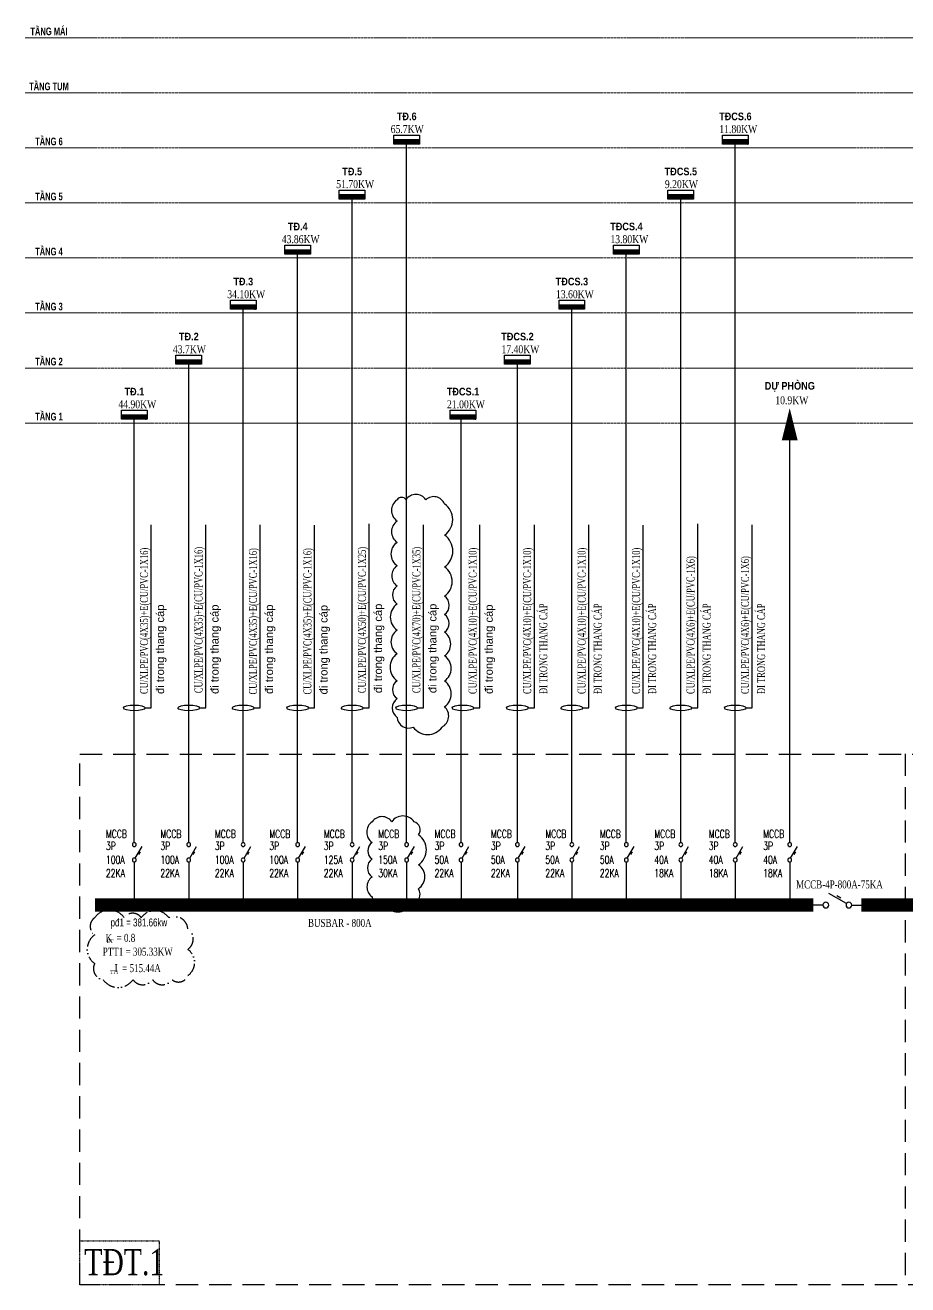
# Model space of a CAD drawing. Header units: millimetres. Extents: x 173893 to 258446, y -176540 to -123824.
# Drawn here: x 174468 to 176741, y -142152 to -138907 of the extents above; entities that cross this region are included whole.
import ezdxf
from ezdxf.enums import TextEntityAlignment as Align

# ---------------------------------------------------------------- set-up
doc = ezdxf.new("R2010")
doc.units = ezdxf.units.MM
doc.header["$LTSCALE"] = 3
for name, pattern in [('CENTER2', [28.575, 19.05, -3.175, 3.175, -3.175]), ('day noi', [21, 12, -3, 0, -3, 0, -3]), ('DGN_STYLE_2', [881.570625, 528.942375, -352.62825]), ('HIDDEN', [9.525, 6.35, -3.175]), ('Xref- 1st Floor(D)$0$Xref- 1st Floor (A)$0$DASHDOT', [1, 0.5, -0.25, 0, -0.25])]:
    doc.linetypes.add(name, pattern=pattern)
for name, color, linetype in [('0-----line', 4, 'Continuous'), ('AC-GAS', 5, 'Xref- 1st Floor(D)$0$Xref- 1st Floor (A)$0$DASHDOT'), ('huy text', 1, 'Continuous'), ('TBD', 2, 'Continuous'), ('Text', 7, 'Continuous'), ('Thiet bi dien', 2, 'Continuous'), ('TXT', 3, 'Continuous'), ('VATLIEU', 8, 'Continuous')]:
    doc.layers.add(name, color=color, linetype=linetype)
for name, color, linetype, lineweight in [('A-DIM', 157, 'Continuous', 13), ('CAP DIEN', 3, 'DGN_STYLE_2', 9), ('E-SYMBOL', 5, 'Continuous', 25)]:
    doc.layers.add(name, color=color, linetype=linetype, lineweight=lineweight)
doc.styles.add('BANG', font='vntimeh.shx', dxfattribs={"width": 0.75})
doc.styles.add('CHUKICHTHUOC', font='vntimeh.shx', dxfattribs={"width": 0.65})
doc.styles.add('E-TEXT', font='vntimeh.shx', dxfattribs={"width": 0.8})
doc.styles.add('ROMANS1', font='ROMANS1.shx')
doc.styles.add('STYLE3', font='')
doc.styles.add('Tu', font='hoatbif.shx', dxfattribs={"width": 0.75, "bigfont": 'bigfont.shx'})
doc.styles.add('VietnamArial (Nhap Text)', font='')
doc.styles.add('VNARIALH', font='', dxfattribs={"width": 0.85})
doc.styles.get('STYLE3').set_extended_font_data('.VnAvantH')
doc.styles.get('VietnamArial (Nhap Text)').set_extended_font_data('.VnArial')
doc.styles.get('VNARIALH').set_extended_font_data('.VnArialH', bold=True)
doc.dimstyles.new('LAYOUT', dxfattribs={"dimscale": 0, "dimtxt": 1.8, "dimasz": 1, "dimexe": 0, "dimexo": 0, "dimgap": 0.5, "dimtad": 1, "dimdec": 0, "dimzin": 0, "dimdsep": 46, "dimtxsty": 'STYLE3', "dimblk": 'DOT', "dimcen": 1, "dimclrd": 256, "dimclre": 256, "dimclrt": 256, "dimadec": 0, "dimazin": 0, "dimtfac": 1, "dimtdec": 0, "dimtix": 1, "dimtmove": 2, "dimatfit": 3, "dimfxl": 1, "dimtolj": 1, "dimtzin": 0, "dimarcsym": 0})

# ---------------------------------------------------------------- blocks, each defined once
blk = doc.blocks.new('_Dot')
at = {"color": 0, "linetype": 'ByBlock', "lineweight": -2}
blk.add_line((-0.5, 0), (-1, 0), dxfattribs=at)
at = {"color": 0, "linetype": 'ByBlock', "const_width": 0.5}
blk.add_lwpolyline([(-0.25, 0, 1), (0.25, 0, 1)], format="xyb", close=True, dxfattribs=at)

msp = doc.modelspace()

# ---------------------------------------------------------------- hatches: boundary and pattern name
at = {"layer": 'TBD'}
h = msp.add_hatch(dxfattribs=at)
h.set_pattern_fill('ANSI31', color=256, scale=9.897467, style=0)
h.set_pattern_definition([(45, (173234.732, -142848.701), (-0.8748208, 0.8748208), [])])
h.paths.add_polyline_path([(175483.11, -139213.03), (175483.11, -139201.48), (175417.12, -139201.48), (175417.12, -139213.03)])
h = msp.add_hatch(dxfattribs=at)
h.set_pattern_fill('ANSI31', color=256, scale=9.897467, style=0)
h.set_pattern_definition([(45, (174081.0472, -142848.701), (-0.8748208, 0.8748208), [])])
h.paths.add_polyline_path([(176329.42, -139213.03), (176329.42, -139201.48), (176263.44, -139201.48), (176263.44, -139213.03)])
h = msp.add_hatch(dxfattribs=at)
h.set_pattern_fill('ANSI31', color=256, scale=9.897467, style=0)
h.set_pattern_definition([(45, (173094.4722, -142990.5041), (-0.8748208, 0.8748208), [])])
h.paths.add_polyline_path([(175342.85, -139354.83), (175342.85, -139343.29), (175276.86, -139343.29), (175276.86, -139354.83)])
h = msp.add_hatch(dxfattribs=at)
h.set_pattern_fill('ANSI31', color=256, scale=9.897467, style=0)
h.set_pattern_definition([(45, (173940.7873, -142990.5041), (-0.8748208, 0.8748208), [])])
h.paths.add_polyline_path([(176189.16, -139354.83), (176189.16, -139343.29), (176123.18, -139343.29), (176123.18, -139354.83)])
h = msp.add_hatch(dxfattribs=at)
h.set_pattern_fill('ANSI31', color=256, scale=9.897467, style=0)
h.set_pattern_definition([(45, (172954.2124, -143132.3072), (-0.8748208, 0.8748208), [])])
h.paths.add_polyline_path([(175202.59, -139496.64), (175202.59, -139485.09), (175136.6, -139485.09), (175136.6, -139496.64)])
h = msp.add_hatch(dxfattribs=at)
h.set_pattern_fill('ANSI31', color=256, scale=9.897467, style=0)
h.set_pattern_definition([(45, (173800.5275, -143132.3072), (-0.8748208, 0.8748208), [])])
h.paths.add_polyline_path([(176048.9, -139496.64), (176048.9, -139485.09), (175982.92, -139485.09), (175982.92, -139496.64)])
h = msp.add_hatch(dxfattribs=at)
h.set_pattern_fill('ANSI31', color=256, scale=9.897467, style=0)
h.set_pattern_definition([(45, (172813.9525, -143274.1103), (-0.8748208, 0.8748208), [])])
h.paths.add_polyline_path([(175062.33, -139638.44), (175062.33, -139626.89), (174996.34, -139626.89), (174996.34, -139638.44)])
h = msp.add_hatch(dxfattribs=at)
h.set_pattern_fill('ANSI31', color=256, scale=9.897467, style=0)
h.set_pattern_definition([(45, (173660.2676, -143274.1103), (-0.8748208, 0.8748208), [])])
h.paths.add_polyline_path([(175908.64, -139638.44), (175908.64, -139626.89), (175842.66, -139626.89), (175842.66, -139638.44)])
h = msp.add_hatch(dxfattribs=at)
h.set_pattern_fill('ANSI31', color=256, scale=9.897467, style=0)
h.set_pattern_definition([(45, (172673.6927, -143415.9134), (-0.8748208, 0.8748208), [])])
h.paths.add_polyline_path([(174922.07, -139780.24), (174922.07, -139768.7), (174856.08, -139768.7), (174856.08, -139780.24)])
h = msp.add_hatch(dxfattribs=at)
h.set_pattern_fill('ANSI31', color=256, scale=9.897467, style=0)
h.set_pattern_definition([(45, (173520.0078, -143415.9134), (-0.8748208, 0.8748208), [])])
h.paths.add_polyline_path([(175768.38, -139780.24), (175768.38, -139768.7), (175702.4, -139768.7), (175702.4, -139780.24)])
h = msp.add_hatch(dxfattribs=at)
h.set_pattern_fill('ANSI31', color=256, scale=9.897467, style=0)
h.set_pattern_definition([(45, (172533.4328, -143557.7165), (-0.8748208, 0.8748208), [])])
h.paths.add_polyline_path([(174781.81, -139922.05), (174781.81, -139910.5), (174715.82, -139910.5), (174715.82, -139922.05)])
h = msp.add_hatch(dxfattribs=at)
h.set_pattern_fill('ANSI31', color=256, scale=9.897467, style=0)
h.set_pattern_definition([(45, (173379.748, -143557.7165), (-0.8748208, 0.8748208), [])])
h.paths.add_polyline_path([(175628.12, -139922.05), (175628.12, -139910.5), (175562.14, -139910.5), (175562.14, -139922.05)])

# ---------------------------------------------------------------- linework, layer by layer
at = {"layer": '0-----line', "color": 1}
for p, q in [((175450.12, -140996.48), (175450.12, -139213.03)), ((175450.12, -140996.48), (175450.12, -139213.03)), ((176296.43, -140996.48), (176296.43, -139213.03)), ((176296.43, -140996.48), (176296.43, -139213.03)), ((175309.86, -140996.48), (175309.86, -139354.83)), ((175309.86, -140996.48), (175309.86, -139354.83)), ((176156.17, -140996.48), (176156.17, -139354.83)), ((176156.17, -140996.48), (176156.17, -139354.83)), ((175169.6, -140996.48), (175169.6, -139496.64)), ((175169.6, -140996.48), (175169.6, -139496.64)), ((176015.91, -140996.48), (176015.91, -139496.64)), ((176015.91, -140996.48), (176015.91, -139496.64)), ((175029.34, -140996.48), (175029.34, -139638.44)), ((175029.34, -140996.48), (175029.34, -139638.44)), ((175875.65, -140996.48), (175875.65, -139638.44)), ((175875.65, -140996.48), (175875.65, -139638.44)), ((174889.08, -140996.48), (174889.08, -139780.24)), ((174889.08, -140996.48), (174889.08, -139780.24)), ((175735.39, -140996.48), (175735.39, -139780.24)), ((175735.39, -140996.48), (175735.39, -139780.24)), ((174748.82, -140996.48), (174748.82, -139922.05)), ((174748.82, -140996.48), (174748.82, -139922.05)), ((175590.38, -140996.48), (175590.38, -139922.05)), ((175590.38, -140996.48), (175590.38, -139922.05)), ((176436.69, -140996.48), (176436.69, -139976)), ((176436.69, -140996.48), (176436.69, -139976)), ((174748.82, -141078.96), (174748.82, -141173.66)), ((174889.08, -141078.96), (174889.08, -141173.66)), ((175029.34, -141078.96), (175029.34, -141173.66)), ((175169.6, -141078.96), (175169.6, -141173.66)), ((175309.86, -141078.96), (175309.86, -141173.66)), ((175450.12, -141078.96), (175450.12, -141173.66)), ((175590.38, -141078.96), (175590.38, -141173.66)), ((175735.39, -141078.96), (175735.39, -141173.66)), ((175875.65, -141078.96), (175875.65, -141173.66)), ((176015.91, -141078.96), (176015.91, -141173.66)), ((176156.17, -141078.96), (176156.17, -141173.66)), ((176296.43, -141078.96), (176296.43, -141173.66)), ((176436.69, -141078.96), (176436.69, -141173.66))]:
    msp.add_line(p, q, dxfattribs=at)
at = {"layer": 'A-DIM', "color": 5, "ltscale": 6, "const_width": 34.2}
for points in [[(174648.12, -141173.66), (176497.74, -141173.66)], [(176621.36, -141173.66), (178240.56, -141173.66)]]:
    msp.add_lwpolyline(points, dxfattribs=at)
at = {"layer": 'AC-GAS'}
msp.add_lwpolyline([(174608.81, -142038.94), (174813.05, -142038.94), (174813.05, -142152.08), (174608.81, -142152.08)], close=True, dxfattribs=at)
at = {"layer": 'CAP DIEN', "color": 8, "linetype": 'CENTER2', "ltscale": 0.1}
for p, q in [((174467.98, -138939.19), (180928.75, -138939.19)), ((174467.98, -139081), (180928.75, -139081)), ((174467.98, -139222.8), (180928.75, -139222.8)), ((174467.98, -139364.6), (180928.75, -139364.6)), ((174467.98, -139506.41), (180928.75, -139506.41)), ((174467.98, -139648.21), (180928.75, -139648.21)), ((174467.98, -139790.01), (180928.75, -139790.01)), ((174467.98, -139931.82), (180928.75, -139931.82))]:
    msp.add_line(p, q, dxfattribs=at)
at = {"layer": 'CAP DIEN', "color": 4, "linetype": 'ByBlock'}
msp.add_lwpolyline([(176436.69, -139976, 40.76, 0, 0), (176436.69, -139893.6, 0, 0, 0)], format="xyseb", dxfattribs=at)
at = {"layer": 'Defpoints', "color": 7}
for points in [[(175425.58, -140129.21, 0.5205671), (175425.58, -140184.18, 0.5205671), (175425.58, -140239.14, 0.5205671), (175425.58, -140299.31, 0.5205671), (175425.58, -140351.5, 0.5205671), (175425.58, -140397.99, 0.5205671), (175425.58, -140465.25, 0.5205671), (175425.58, -140526.02, 0.5205671), (175425.58, -140595.55, 0.5205671), (175425.58, -140641.68, 0.5205671), (175425.58, -140690, 0.5205671), (175467.29, -140715.12, 0.5205671), (175541.31, -140715.12, 0.5205671), (175547.85, -140662.47, 0.5205671), (175547.85, -140596.59, 0.5205671), (175547.85, -140531.5, 0.5205671), (175547.85, -140470.75, 0.5205671), (175547.85, -140425.12, 0.5205671), (175547.85, -140377.88, 0.5205671), (175547.85, -140302.53, 0.5205671), (175547.85, -140220.51, 0.5205671), (175547.85, -140140.15, 0.5205671), (175499.5, -140129.21, 0.5205671), (175448.67, -140129.21, 0.5205671)], [(175361.29, -140959.04, 0.5205671), (175361.29, -141012.58, 0.5205671), (175361.29, -141054.9, 0.5205671), (175361.29, -141101.38, 0.5205671), (175361.29, -141152.44, 0.5205671), (175393.64, -141173.66, 0.5205671), (175461.64, -141173.66, 0.5205671), (175480.95, -141131.48, 0.5205671), (175480.95, -141069.79, 0.5205671), (175480.95, -140992.62, 0.5205671), (175469.44, -140959.04, 0.5205671), (175411.85, -140959.04, 0.5205671)]]:
    msp.add_lwpolyline(points, format="xyb", close=True, dxfattribs=at)
at = {"layer": 'Defpoints', "color": 3, "linetype": 'day noi'}
msp.add_lwpolyline([(174646.89, -141206.23, 0.5205671), (174646.89, -141250.73, 0.5205671), (174646.89, -141324.19, 0.5205671), (174668.78, -141365.95, 0.5205671), (174745.58, -141365.95, 0.5205671), (174796.02, -141365.95, 0.5205671), (174846.36, -141365.95, 0.5205671), (174886.68, -141355.37, 0.5205671), (174886.68, -141287.91, 0.5205671), (174886.68, -141234.92, 0.5205671), (174837.52, -141206.23, 0.5205671), (174766.88, -141206.23, 0.5205671), (174722.82, -141206.23, 0.5205671)], format="xyb", close=True, dxfattribs=at)
at = {"layer": 'E-SYMBOL', "color": 4, "linetype": 'HIDDEN', "ltscale": 3}
msp.add_line((176734.06, -140783.94), (176734.06, -142152.08), dxfattribs=at)
msp.add_lwpolyline([(181171.1, -142152.08), (174608.81, -142152.08), (174608.81, -140784.52), (181171.1, -140784.52)], close=True, dxfattribs=at)
at = {"layer": 'TBD'}
for p, q in [((175417.12, -139189.94), (175483.11, -139189.94)), ((175417.12, -139213.03), (175417.12, -139189.94)), ((175483.11, -139189.94), (175483.11, -139213.03)), ((176263.44, -139189.94), (176329.42, -139189.94)), ((176263.44, -139213.03), (176263.44, -139189.94)), ((176329.42, -139189.94), (176329.42, -139213.03)), ((175417.12, -139201.48), (175483.11, -139201.48)), ((175483.11, -139213.03), (175417.12, -139213.03)), ((176263.44, -139201.48), (176329.42, -139201.48)), ((176329.42, -139213.03), (176263.44, -139213.03)), ((175276.86, -139331.74), (175342.85, -139331.74)), ((175276.86, -139354.83), (175276.86, -139331.74)), ((175276.86, -139343.29), (175342.85, -139343.29)), ((175342.85, -139354.83), (175276.86, -139354.83)), ((175342.85, -139331.74), (175342.85, -139354.83)), ((176123.18, -139331.74), (176189.16, -139331.74)), ((176123.18, -139354.83), (176123.18, -139331.74)), ((176123.18, -139343.29), (176189.16, -139343.29)), ((176189.16, -139354.83), (176123.18, -139354.83)), ((176189.16, -139331.74), (176189.16, -139354.83)), ((175136.6, -139473.54), (175202.59, -139473.54)), ((175136.6, -139496.64), (175136.6, -139473.54)), ((175136.6, -139485.09), (175202.59, -139485.09)), ((175202.59, -139473.54), (175202.59, -139496.64)), ((175982.92, -139473.54), (176048.9, -139473.54)), ((175982.92, -139496.64), (175982.92, -139473.54)), ((175982.92, -139485.09), (176048.9, -139485.09)), ((176048.9, -139473.54), (176048.9, -139496.64)), ((175202.59, -139496.64), (175136.6, -139496.64)), ((176048.9, -139496.64), (175982.92, -139496.64)), ((174996.34, -139615.35), (175062.33, -139615.35)), ((174996.34, -139638.44), (174996.34, -139615.35)), ((175062.33, -139615.35), (175062.33, -139638.44)), ((175842.66, -139615.35), (175908.64, -139615.35)), ((175842.66, -139638.44), (175842.66, -139615.35)), ((175908.64, -139615.35), (175908.64, -139638.44)), ((174996.34, -139626.89), (175062.33, -139626.89)), ((175062.33, -139638.44), (174996.34, -139638.44)), ((175842.66, -139626.89), (175908.64, -139626.89)), ((175908.64, -139638.44), (175842.66, -139638.44)), ((174856.08, -139757.15), (174922.07, -139757.15)), ((174856.08, -139780.24), (174856.08, -139757.15)), ((174856.08, -139768.7), (174922.07, -139768.7)), ((174922.07, -139757.15), (174922.07, -139780.24)), ((175702.4, -139757.15), (175768.38, -139757.15)), ((175702.4, -139780.24), (175702.4, -139757.15)), ((175702.4, -139768.7), (175768.38, -139768.7)), ((175768.38, -139757.15), (175768.38, -139780.24)), ((174922.07, -139780.24), (174856.08, -139780.24)), ((175768.38, -139780.24), (175702.4, -139780.24)), ((174715.82, -139898.95), (174781.81, -139898.95)), ((174715.82, -139922.05), (174715.82, -139898.95)), ((174781.81, -139898.95), (174781.81, -139922.05)), ((175562.14, -139898.95), (175628.12, -139898.95)), ((175562.14, -139922.05), (175562.14, -139898.95)), ((175628.12, -139898.95), (175628.12, -139922.05)), ((174715.82, -139910.5), (174781.81, -139910.5)), ((174781.81, -139922.05), (174715.82, -139922.05)), ((175562.14, -139910.5), (175628.12, -139910.5)), ((175628.12, -139922.05), (175562.14, -139922.05)), ((174748.82, -141012.98), (174748.82, -140996.48)), ((174889.08, -141012.98), (174889.08, -140996.48)), ((175029.34, -141012.98), (175029.34, -140996.48)), ((175169.6, -141012.98), (175169.6, -140996.48)), ((175309.86, -141012.98), (175309.86, -140996.48)), ((175450.12, -141012.98), (175450.12, -140996.48)), ((175590.38, -141012.98), (175590.38, -140996.48)), ((175735.39, -141012.98), (175735.39, -140996.48)), ((175875.65, -141012.98), (175875.65, -140996.48)), ((176015.91, -141012.98), (176015.91, -140996.48)), ((176156.17, -141012.98), (176156.17, -140996.48)), ((176296.43, -141012.98), (176296.43, -140996.48)), ((176436.69, -141012.98), (176436.69, -140996.48)), ((174751.25, -141053.21), (174768.76, -141022.88)), ((174760.48, -141043.81), (174764.61, -141036.67)), ((174891.51, -141053.21), (174909.02, -141022.88)), ((174900.74, -141043.81), (174904.87, -141036.67)), ((175031.77, -141053.21), (175049.28, -141022.88)), ((175041, -141043.81), (175045.13, -141036.67)), ((175172.03, -141053.21), (175189.54, -141022.88)), ((175181.26, -141043.81), (175185.39, -141036.67)), ((175312.29, -141053.21), (175329.8, -141022.88)), ((175321.52, -141043.81), (175325.65, -141036.67)), ((175452.55, -141053.21), (175470.06, -141022.88)), ((175461.78, -141043.81), (175465.91, -141036.67)), ((175592.81, -141053.21), (175610.32, -141022.88)), ((175602.04, -141043.81), (175606.17, -141036.67)), ((175737.82, -141053.21), (175755.34, -141022.88)), ((175747.06, -141043.81), (175751.18, -141036.67)), ((175878.08, -141053.21), (175895.6, -141022.88)), ((175887.32, -141043.81), (175891.44, -141036.67)), ((176018.34, -141053.21), (176035.86, -141022.88)), ((176027.58, -141043.81), (176031.7, -141036.67)), ((176158.6, -141053.21), (176176.12, -141022.88)), ((176167.84, -141043.81), (176171.96, -141036.67)), ((176298.86, -141053.21), (176316.38, -141022.88)), ((176308.1, -141043.81), (176312.22, -141036.67)), ((176439.12, -141053.21), (176456.64, -141022.88)), ((176448.36, -141043.81), (176452.48, -141036.67)), ((174748.82, -141062.47), (174748.82, -141078.96)), ((174889.08, -141062.47), (174889.08, -141078.96)), ((175029.34, -141062.47), (175029.34, -141078.96)), ((175169.6, -141062.47), (175169.6, -141078.96)), ((175309.86, -141062.47), (175309.86, -141078.96)), ((175450.12, -141062.47), (175450.12, -141078.96)), ((175590.38, -141062.47), (175590.38, -141078.96)), ((175735.39, -141062.47), (175735.39, -141078.96)), ((175875.65, -141062.47), (175875.65, -141078.96)), ((176015.91, -141062.47), (176015.91, -141078.96)), ((176156.17, -141062.47), (176156.17, -141078.96)), ((176296.43, -141062.47), (176296.43, -141078.96)), ((176436.69, -141062.47), (176436.69, -141078.96)), ((176522.38, -141173.66), (176497.64, -141173.66)), ((176582.72, -141170.01), (176537.23, -141143.75)), ((176568.63, -141156.16), (176557.92, -141149.98)), ((176596.61, -141173.66), (176621.36, -141173.66))]:
    msp.add_line(p, q, dxfattribs=at)
at = {"layer": 'TBD', "extrusion": (0, 0, -1)}
for centre, major_axis, start_param, end_param in [((174748.82, -141017.93), (0.01, 4.95), 4.7112756, 10.9944609), ((174889.08, -141017.93), (0.01, 4.95), 4.7112756, 10.9944609), ((175029.34, -141017.93), (0.01, 4.95), 4.7112756, 10.9944609), ((175169.6, -141017.93), (0.01, 4.95), 4.7112756, 10.9944609), ((175309.86, -141017.93), (0.01, 4.95), 4.7112756, 10.9944609), ((175450.12, -141017.93), (0.01, 4.95), 4.7112756, 10.9944609), ((175590.38, -141017.93), (0.01, 4.95), 4.7112756, 10.9944609), ((175735.39, -141017.93), (0.01, 4.95), 4.7112756, 10.9944609), ((175875.65, -141017.93), (0.01, 4.95), 4.7112756, 10.9944609), ((176015.91, -141017.93), (0.01, 4.95), 4.7112756, 10.9944609), ((176156.17, -141017.93), (0.01, 4.95), 4.7112756, 10.9944609), ((176296.43, -141017.93), (0.01, 4.95), 4.7112756, 10.9944609), ((176436.69, -141017.93), (0.01, 4.95), 4.7112756, 10.9944609), ((174748.82, -141057.52), (0, 4.95), 4.7115219, 10.9947072), ((174889.08, -141057.52), (0, 4.95), 4.7115219, 10.9947072), ((175029.34, -141057.52), (0, 4.95), 4.7115219, 10.9947072), ((175169.6, -141057.52), (0, 4.95), 4.7115219, 10.9947072), ((175309.86, -141057.52), (0, 4.95), 4.7115219, 10.9947072), ((175450.12, -141057.52), (0, 4.95), 4.7115219, 10.9947072), ((175590.38, -141057.52), (0, 4.95), 4.7115219, 10.9947072), ((175735.39, -141057.52), (0, 4.95), 4.7115219, 10.9947072), ((175875.65, -141057.52), (0, 4.95), 4.7115219, 10.9947072), ((176015.91, -141057.52), (0, 4.95), 4.7115219, 10.9947072), ((176156.17, -141057.52), (0, 4.95), 4.7115219, 10.9947072), ((176296.43, -141057.52), (0, 4.95), 4.7115219, 10.9947072), ((176436.69, -141057.52), (0, 4.95), 4.7115219, 10.9947072), ((176529.8, -141173.66), (7.42, 0), 1.5709696, 7.8541549), ((176589.19, -141173.66), (7.42, 0), 1.5709696, 7.8541549)]:
    msp.add_ellipse(centre, major_axis=major_axis, ratio=1, start_param=start_param, end_param=end_param, dxfattribs=at)
at = {"layer": 'Thiet bi dien', "color": 8, "ltscale": 0.5}
for centre in [(174748.82, -140665.78), (174889.08, -140665.78), (175029.34, -140665.78), (175169.6, -140665.78), (175309.86, -140665.78), (175450.12, -140665.78), (175595.13, -140665.78), (175735.39, -140665.78), (175875.65, -140665.78), (176015.91, -140665.78), (176156.17, -140665.78), (176296.43, -140665.78)]:
    msp.add_ellipse(centre, major_axis=(28.09, 0), ratio=0.2596149, dxfattribs=at)

# ---------------------------------------------------------------- texts
at = {"layer": 'AC-GAS', "style": 'CHUKICHTHUOC', "width": 0.75}
msp.add_text('T§T.1', height=67.5, dxfattribs=at).set_placement((174620.07, -142127.24))
at = {"layer": 'huy text', "style": 'E-TEXT', "width": 0.8}
for s, p in [('65.7KW', (175409.15, -139184.64, -0.02)), ('11.80KW', (176255.46, -139184.64, -0.02)), ('51.70KW', (175268.89, -139326.45, -0.02)), ('9.20KW', (176115.2, -139326.45, -0.02)), ('43.86KW', (175128.63, -139468.25, -0.02)), ('13.80KW', (175974.94, -139468.25, -0.02)), ('34.10KW', (174988.37, -139610.05, -0.02)), ('13.60KW', (175834.68, -139610.05, -0.02)), ('43.7KW', (174848.11, -139751.85, -0.02)), ('17.40KW', (175694.43, -139751.85, -0.02)), ('44.90KW', (174707.85, -139893.66, -0.02)), ('21.00KW', (175554.17, -139893.66, -0.02)), ('10.9KW', (176399.59, -139883.34))]:
    msp.add_text(s, height=20.62, dxfattribs=at).set_placement(p)
at = {"layer": 'Text', "color": 2, "style": 'CHUKICHTHUOC', "width": 0.75}
for s, p in [('MCCb-4p-800a-75ka', (176453.1, -141130.72)), ('busbar - 800a', (175196.13, -141229.98))]:
    msp.add_text(s, height=20.52, dxfattribs=at).set_placement(p)
at = {"layer": 'Text', "color": 2, "width": 0.75}
for s, height, style, p in [('p®1 = 381.66kw', 20.52, 'Tu', (174760.78, -141221.02)), ('k  = 0.8', 20.52, 'CHUKICHTHUOC', (174713.18, -141258.14)), ('®t', 9, 'CHUKICHTHUOC', (174686.65, -141266.62)), ('ptt1 = 305.33kw', 20.52, 'CHUKICHTHUOC', (174757.84, -141293.77)), ('I  = 515.44a', 20.52, 'CHUKICHTHUOC', (174757.84, -141336.34)), ('tt1', 9, 'CHUKICHTHUOC', (174697.08, -141346.65))]:
    msp.add_text(s, height=height, dxfattribs=dict(at, style=style)).set_placement(p, align=Align.MIDDLE)
at = {"layer": 'Thiet bi dien', "style": 'BANG', "width": 0.7}
for s, p in [('CU/xlpe/pvc(4x35)+e(cu/pvc-1x16)', (174784.29, -140629.9)), ('CU/xlpe/pvc(4x35)+e(cu/pvc-1x16)', (174924.55, -140627.63)), ('CU/xlpe/pvc(4x35)+e(cu/pvc-1x16)', (175064.81, -140631)), ('CU/xlpe/pvc(4x35)+e(cu/pvc-1x16)', (175205.07, -140631)), ('CU/xlpe/pvc(4x50)+e(cu/pvc-1x25)', (175345.33, -140627.63)), ('CU/xlpe/pvc(4x10)+e(cu/pvc-1x10)', (175630.6, -140629.9)), ('CU/xlpe/pvc(4x10)+e(cu/pvc-1x10)', (175770.86, -140629.9)), ('CU/xlpe/pvc(4x10)+e(cu/pvc-1x10)', (175911.12, -140629.9)), ('CU/xlpe/pvc(4x10)+e(cu/pvc-1x10)', (176051.38, -140629.9)), ('CU/xlpe/pvc(4x6)+e(cu/pvc-1x6)', (176191.64, -140629.9)), ('CU/xlpe/pvc(4x6)+e(cu/pvc-1x6)', (176331.9, -140629.9)), ('®i trong thang c¸p', (175812.27, -140629.9)), ('®i trong thang c¸p', (175952.53, -140629.9)), ('®i trong thang c¸p', (176092.79, -140629.9)), ('®i trong thang c¸p', (176233.05, -140629.9)), ('®i trong thang c¸p', (176373.31, -140629.9))]:
    msp.add_text(s, height=20.6197, rotation=90, dxfattribs=at).set_placement(p)
at = {"layer": 'Thiet bi dien', "color": 7, "style": 'BANG', "width": 0.7}
msp.add_text('CU/xlpe/pvc(4x70)+e(cu/pvc-1x35)', height=20.6197, rotation=90, dxfattribs=at).set_placement((175485.59, -140627.63))
at = {"layer": 'Thiet bi dien', "style": 'VietnamArial (Nhap Text)'}
for p in [(174825.69, -140629.9), (174965.95, -140629.9), (175106.21, -140629.9), (175246.47, -140631), (175386.73, -140627.63), (175526.99, -140627.63), (175672.01, -140629.9)]:
    msp.add_text('®i trong thang c¸p', height=20.6197, rotation=90, dxfattribs=at).set_placement(p)
at = {"layer": 'TXT', "color": 6, "style": 'VNARIALH'}
for s, width, p in [('tÇng m¸i', 0.7, (174529.11, -138932.47)), ('tÇng tum', 0.7, (174529.11, -139074.28)), ('t®.6', 0.85, (175450.34, -139151.62)), ('t®cs.6', 0.85, (176296.65, -139151.62)), ('tÇng 6', 0.7, (174529.11, -139216.08)), ('t®.5', 0.85, (175310.08, -139293.42)), ('t®cs.5', 0.85, (176156.39, -139293.42)), ('tÇng 5', 0.7, (174529.11, -139357.88)), ('t®.4', 0.85, (175169.82, -139435.22)), ('t®cs.4', 0.85, (176016.13, -139435.22)), ('tÇng 4', 0.7, (174529.11, -139499.69)), ('t®.3', 0.85, (175029.56, -139577.02)), ('t®cs.3', 0.85, (175875.87, -139577.02)), ('tÇng 3', 0.7, (174529.11, -139641.49)), ('t®.2', 0.85, (174889.3, -139718.83)), ('t®cs.2', 0.85, (175735.61, -139718.83)), ('tÇng 2', 0.7, (174529.11, -139783.29)), ('t®.1', 0.85, (174749.04, -139860.63)), ('t®cs.1', 0.85, (175595.35, -139860.63)), ('dù phßng', 0.85, (176436.91, -139845.78)), ('tÇng 1', 0.7, (174529.11, -139925.1))]:
    msp.add_text(s, height=19.795, dxfattribs=dict(at, width=width)).set_placement(p, align=Align.CENTER)
at = {"layer": 'TXT', "style": 'ROMANS1', "width": 0.7}
for s, p in [('3P', (174675.82, -141031.64)), ('MCCB', (174676.09, -141000.72)), ('3P', (174816.08, -141031.64)), ('MCCB', (174816.35, -141000.72)), ('3P', (174956.34, -141031.64)), ('MCCB', (174956.61, -141000.72)), ('3P', (175096.6, -141031.64)), ('MCCB', (175096.87, -141000.72)), ('3P', (175236.86, -141031.64)), ('MCCB', (175237.13, -141000.72)), ('3P', (175522.13, -141031.64)), ('3P', (175522.13, -141031.64)), ('MCCB', (175522.4, -141000.72)), ('3P', (175667.15, -141031.64)), ('3P', (175667.15, -141031.64)), ('MCCB', (175667.42, -141000.72)), ('3P', (175807.41, -141031.64)), ('3P', (175807.41, -141031.64)), ('MCCB', (175807.68, -141000.72)), ('3P', (175947.67, -141031.64)), ('3P', (175947.67, -141031.64)), ('MCCB', (175947.94, -141000.72)), ('3P', (176087.93, -141031.64)), ('3P', (176087.93, -141031.64)), ('MCCB', (176088.2, -141000.72)), ('3P', (176228.19, -141031.64)), ('3P', (176228.19, -141031.64)), ('MCCB', (176228.46, -141000.72)), ('3P', (176368.45, -141031.64)), ('3P', (176368.45, -141031.64)), ('MCCB', (176368.72, -141000.72)), ('100A', (174675.82, -141067.12)), ('100A', (174816.08, -141067.12)), ('100A', (174956.34, -141067.12)), ('100A', (175096.6, -141067.12)), ('125A', (175236.86, -141067.12)), ('50A', (175522.13, -141067.12)), ('50A', (175667.15, -141067.12)), ('50A', (175807.41, -141067.12)), ('50A', (175947.67, -141067.12)), ('40A', (176087.93, -141067.12)), ('40A', (176228.19, -141067.12)), ('40A', (176368.45, -141067.12)), ('22KA', (174675.82, -141101.74)), ('22KA', (174816.08, -141101.74)), ('22KA', (174956.34, -141101.74)), ('22KA', (175096.6, -141101.74)), ('22KA', (175236.86, -141101.74)), ('22KA', (175522.13, -141101.74)), ('22KA', (175667.15, -141101.74)), ('22KA', (175807.41, -141101.74)), ('22KA', (175947.67, -141101.74)), ('18KA', (176087.93, -141101.74)), ('18KA', (176228.19, -141101.74)), ('18KA', (176368.45, -141101.74))]:
    msp.add_text(s, height=20.64, dxfattribs=at).set_placement(p)
at = {"layer": 'TXT', "color": 7, "style": 'ROMANS1', "width": 0.7}
for s, p in [('3P', (175377.12, -141031.64)), ('MCCB', (175377.39, -141000.72)), ('150A', (175377.12, -141067.12)), ('30KA', (175377.12, -141101.74))]:
    msp.add_text(s, height=20.64, dxfattribs=at).set_placement(p)

# ---------------------------------------------------------------- leaders
at = {"layer": 'VATLIEU', "color": 8, "ltscale": 0.5}
for points in [[(174776.91, -140665.78), (174792.6, -140665.78), (174792.6, -140194.01)], [(174917.17, -140665.78), (174932.86, -140665.78), (174932.86, -140194.01)], [(175057.43, -140665.78), (175073.12, -140665.78), (175073.12, -140194.01)], [(175197.69, -140665.78), (175213.38, -140665.78), (175213.38, -140195.11)], [(175337.95, -140665.78), (175353.64, -140665.78), (175353.64, -140191.73)], [(175478.21, -140665.78), (175493.9, -140665.78), (175493.9, -140194.01)], [(175623.23, -140665.78), (175638.92, -140665.78), (175638.92, -140194.01)], [(175763.49, -140665.78), (175779.18, -140665.78), (175779.18, -140194.01)], [(175903.75, -140665.78), (175919.44, -140665.78), (175919.44, -140194.01)], [(176044.01, -140665.78), (176059.7, -140665.78), (176059.7, -140195.11)], [(176184.27, -140665.78), (176199.96, -140665.78), (176199.96, -140191.73)], [(176324.52, -140665.78), (176340.22, -140665.78), (176340.22, -140194.01)]]:
    msp.add_leader(points, dimstyle='LAYOUT', override={"dimscale": 1, "dimasz": 3, "dimtad": 0}, dxfattribs=at)

doc.saveas('drawing.dxf')
